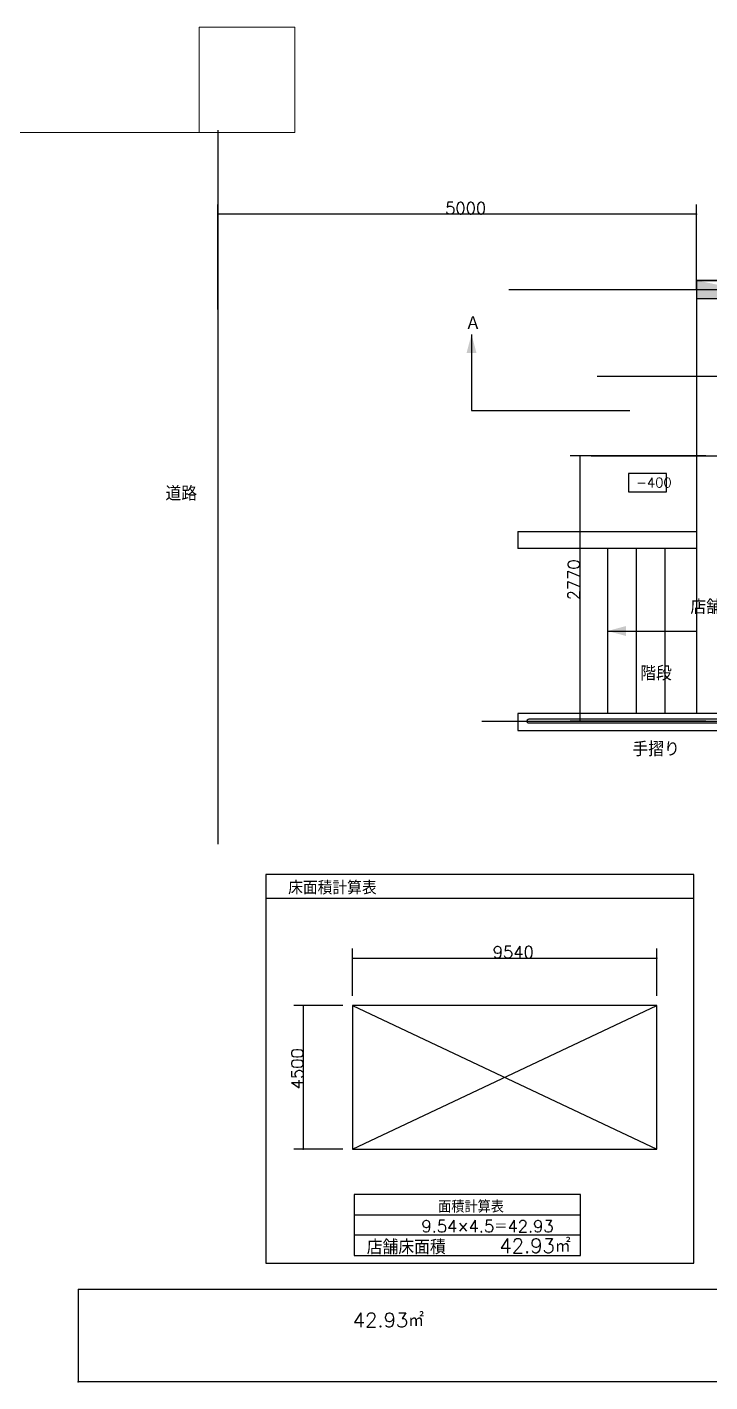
# Model space of a CAD drawing. Extents: x -22351 to 30820, y -9 to 16424.
# Drawn here: x -532 to 6599, y 0 to 14140 of the extents above; entities that cross this region are included whole.
import ezdxf

# ---------------------------------------------------------------- set-up
doc = ezdxf.new("R2010")
doc.units = 0
doc.header["$LTSCALE"] = 50
doc.header["$MEASUREMENT"] = 0
doc.layers.get('0').update_dxf_attribs({"linetype": 'CONTINUOUS'})
doc.layers.add('家具', color=7, linetype='CONTINUOUS', lineweight=0)
doc.styles.get("Standard").update_dxf_attribs({"font": 'txt', "bigfont": 'bigfont.shx'})

msp = doc.modelspace()

# ---------------------------------------------------------------- linework, layer by layer
at = {"linetype": 'ByBlock'}
for p, q in [((1459, 13064.4), (1459, 5613.3)), ((1459, 11193.2), (1459, 12288.1)), ((6459, 12188.1), (1459, 12188.1)), ((6459, 11407.3), (6459, 12288.1)), ((7359, 11497.3), (6459, 11497.3)), ((6459, 11497.3), (17099, 11497.3)), ((6459, 11497.3), (6459, 11307.3)), ((19145, 11397.3), (4500, 11397.3)), ((6459, 11307.3), (7359, 11307.3)), ((6459, 11307.3), (6459, 6977.3)), ((4109.4, 10932.7), (4109.4, 10932.7)), ((4109.4, 10932.7), (4109.4, 10139)), ((5422.8, 10497.3), (10631, 10497.3)), ((4109.4, 10139), (5760.8, 10139)), ((6554.7, 9667.3), (5139.4, 9667.3)), ((5239.4, 9667.3), (5239.4, 6897.3)), ((5359.6, 9667.3), (13516.4, 9667.3)), ((6146.3, 9481.7), (5750.1, 9481.7)), ((5750.1, 9481.7), (5750.1, 9291.1)), ((6146.3, 9291.1), (6146.3, 9481.7)), ((5750.1, 9291.1), (6146.3, 9291.1)), ((4594, 8877.3), (4594, 8697.3)), ((4594, 8877.3), (6459, 8877.3)), ((6459, 8697.3), (4594, 8697.3)), ((5529, 8697.3), (5529, 6977.3)), ((5829, 8697.3), (5829, 6977.3)), ((6129, 8697.3), (6129, 6977.3)), ((5529, 7837.3), (5529, 7837.3)), ((5529, 7837.3), (6459, 7837.3)), ((7359, 6977.3), (4594, 6977.3)), ((4594, 6977.3), (4594, 6797.3)), ((4217.5, 6897.3), (19223.8, 6897.3)), ((4594, 6797.3), (7359, 6797.3)), ((7359, 6917.3), (4708.3, 6917.3)), ((4708.3, 6877.3), (7359, 6877.3)), ((6554.7, 6897.3), (5139.4, 6897.3)), ((6431.1, 5295.2), (1960.5, 5295.2)), ((1960.5, 5295.2), (1960.5, 1239.5)), ((6431.1, 1239.5), (6431.1, 5295.2)), ((1960.5, 5050.2), (6431.1, 5050.2)), ((2865.6, 4029.4), (2865.6, 4522.8)), ((2865.6, 4422.8), (6045.6, 4422.8)), ((6045.6, 4029.4), (6045.6, 4522.8)), ((2765.6, 3929.4), (2252.8, 3929.4)), ((2352.8, 3929.4), (2352.8, 2429.4)), ((2865.6, 3929.4), (2865.6, 2429.4)), ((6045.6, 3929.4), (2865.6, 3929.4)), ((2865.6, 2429.4), (6045.6, 3929.4)), ((2865.6, 3929.4), (6045.6, 2429.4)), ((6045.6, 2429.4), (6045.6, 3929.4)), ((2765.6, 2429.4), (2252.8, 2429.4)), ((2865.6, 2429.4), (6045.6, 2429.4)), ((5245.9, 1956.3), (2885.5, 1956.3)), ((2885.5, 1956.3), (2885.5, 1318.8)), ((5245.9, 1318.8), (5245.9, 1956.3)), ((2885.5, 1743.8), (5245.9, 1743.8)), ((5245.9, 1531.3), (2885.5, 1531.3)), ((2885.5, 1318.8), (5245.9, 1318.8)), ((1960.5, 1239.5), (6431.1, 1239.5)), ((0, 967.3), (20509, 967.3)), ((0, 967.3), (0, 0)), ((20509, 0), (0, 0))]:
    msp.add_line(p, q, dxfattribs=at)
msp.add_arc((4708.3, 6897.3), 20, 83.92891, 276.07109, dxfattribs=at)
for p in [(1459, 12188.1), (6459, 12188.1), (5239.4, 9667.3), (6459, 7837.3), (5239.4, 6897.3), (2865.6, 4422.8), (6045.6, 4422.8), (2352.8, 3929.4), (2352.8, 2429.4), (0, 0), (0, 0), (0, 0), (0, 0), (0, 0), (0, 0), (0, 0), (0, 0), (0, 0), (0, 0), (0, 0), (0, 0), (0, 0), (0, 0), (0, 0), (0, 0), (0, 0), (0, 0), (0, 0), (0, 0), (0, 0), (0, 0), (0, 0), (0, 0), (0, 0), (0, 0), (0, 0), (0, 0), (0, 0), (0, 0), (0, 0), (0, 0), (0, 0), (0, 0), (0, 0), (0, 0), (0, 0), (0, 0), (0, 0), (0, 0), (0, 0), (0, 0), (0, 0), (0, 0), (0, 0), (0, 0), (0, 0), (0, 0), (0, 0), (0, 0), (0, 0), (0, 0), (0, 0), (0, 0), (0, 0), (0, 0), (0, 0), (0, 0), (0, 0), (0, 0), (0, 0), (0, 0), (0, 0), (0, 0), (0, 0), (0, 0), (0, 0), (0, 0), (0, 0), (0, 0), (0, 0), (0, 0), (0, 0), (0, 0), (0, 0), (0, 0), (0, 0), (0, 0), (0, 0), (0, 0), (0, 0), (0, 0), (0, 0), (0, 0), (0, 0), (0, 0), (0, 0), (0, 0), (0, 0), (0, 0), (0, 0), (0, 0), (0, 0), (0, 0), (0, 0), (0, 0), (0, 0), (0, 0), (0, 0), (0, 0), (0, 0), (0, 0), (0, 0), (0, 0), (0, 0), (0, 0), (0, 0), (0, 0), (0, 0), (0, 0), (0, 0), (0, 0), (0, 0), (0, 0), (0, 0), (0, 0), (0, 0), (0, 0), (0, 0), (0, 0), (0, 0), (0, 0), (0, 0), (0, 0), (0, 0), (0, 0), (0, 0), (0, 0), (0, 0), (0, 0), (0, 0), (0, 0), (0, 0), (0, 0), (0, 0), (0, 0), (0, 0), (0, 0), (0, 0), (0, 0), (0, 0), (0, 0), (0, 0), (0, 0), (0, 0), (0, 0), (0, 0), (0, 0), (0, 0), (0, 0), (0, 0), (0, 0)]:
    msp.add_point(p, dxfattribs=at)
for points in [[(6459, 11497.3), (7359, 11307.3), (6459, 11307.3)], [(4057.6, 10739.5), (4109.4, 10932.7), (4161.1, 10739.5)], [(5529, 7837.3), (5722.2, 7889.1), (5722.2, 7785.5)]]:
    msp.add_solid(points, dxfattribs=at)
at = {"layer": '家具'}
for p, q in [((1264.6, 13040.4), (1264.6, 14140.4)), ((1264.6, 14140.4), (2264.6, 14140.4)), ((2264.6, 14140.4), (2264.6, 13040.4)), ((-4709.1, 13040.4), (2264.6, 13040.4))]:
    msp.add_line(p, q, dxfattribs=at)

# ---------------------------------------------------------------- texts
at = {"linetype": 'ByBlock'}
for s, height, p in [('5000', 125, (3834, 12188.1)), ('Ａ', 150, (4042.3, 10974.7)), ('道路', 150, (913.6, 9197.4)), ('-400', 100, (5829.9, 9336.6)), ('店舗入り口', 150, (6395.2, 8014)), ('階段', 150, (5871.1, 7320.6)), ('手摺り', 150, (5789.6, 6529.6)), ('床面積計算表', 140, (2194.9, 5087.4)), ('9540', 125, (4330.6, 4422.8)), ('面積計算表', 125, (3760.3, 1766.8)), ('9.54×4.5＝42.93', 125, (3586.4, 1561.9)), ('店舗床面積', 150, (3015.3, 1331.6)), ('42.93㎡', 150, (4400.6, 1345.3)), ('42.93㎡', 150, (2869.3, 569.6))]:
    msp.add_text(s, height=height, dxfattribs=at).set_placement(p)
for s, p in [('2770', (5239.4, 8157.3)), ('4500', (2352.8, 3054.4))]:
    msp.add_text(s, height=125, rotation=90, dxfattribs=at).set_placement(p)

doc.saveas('drawing.dxf')
